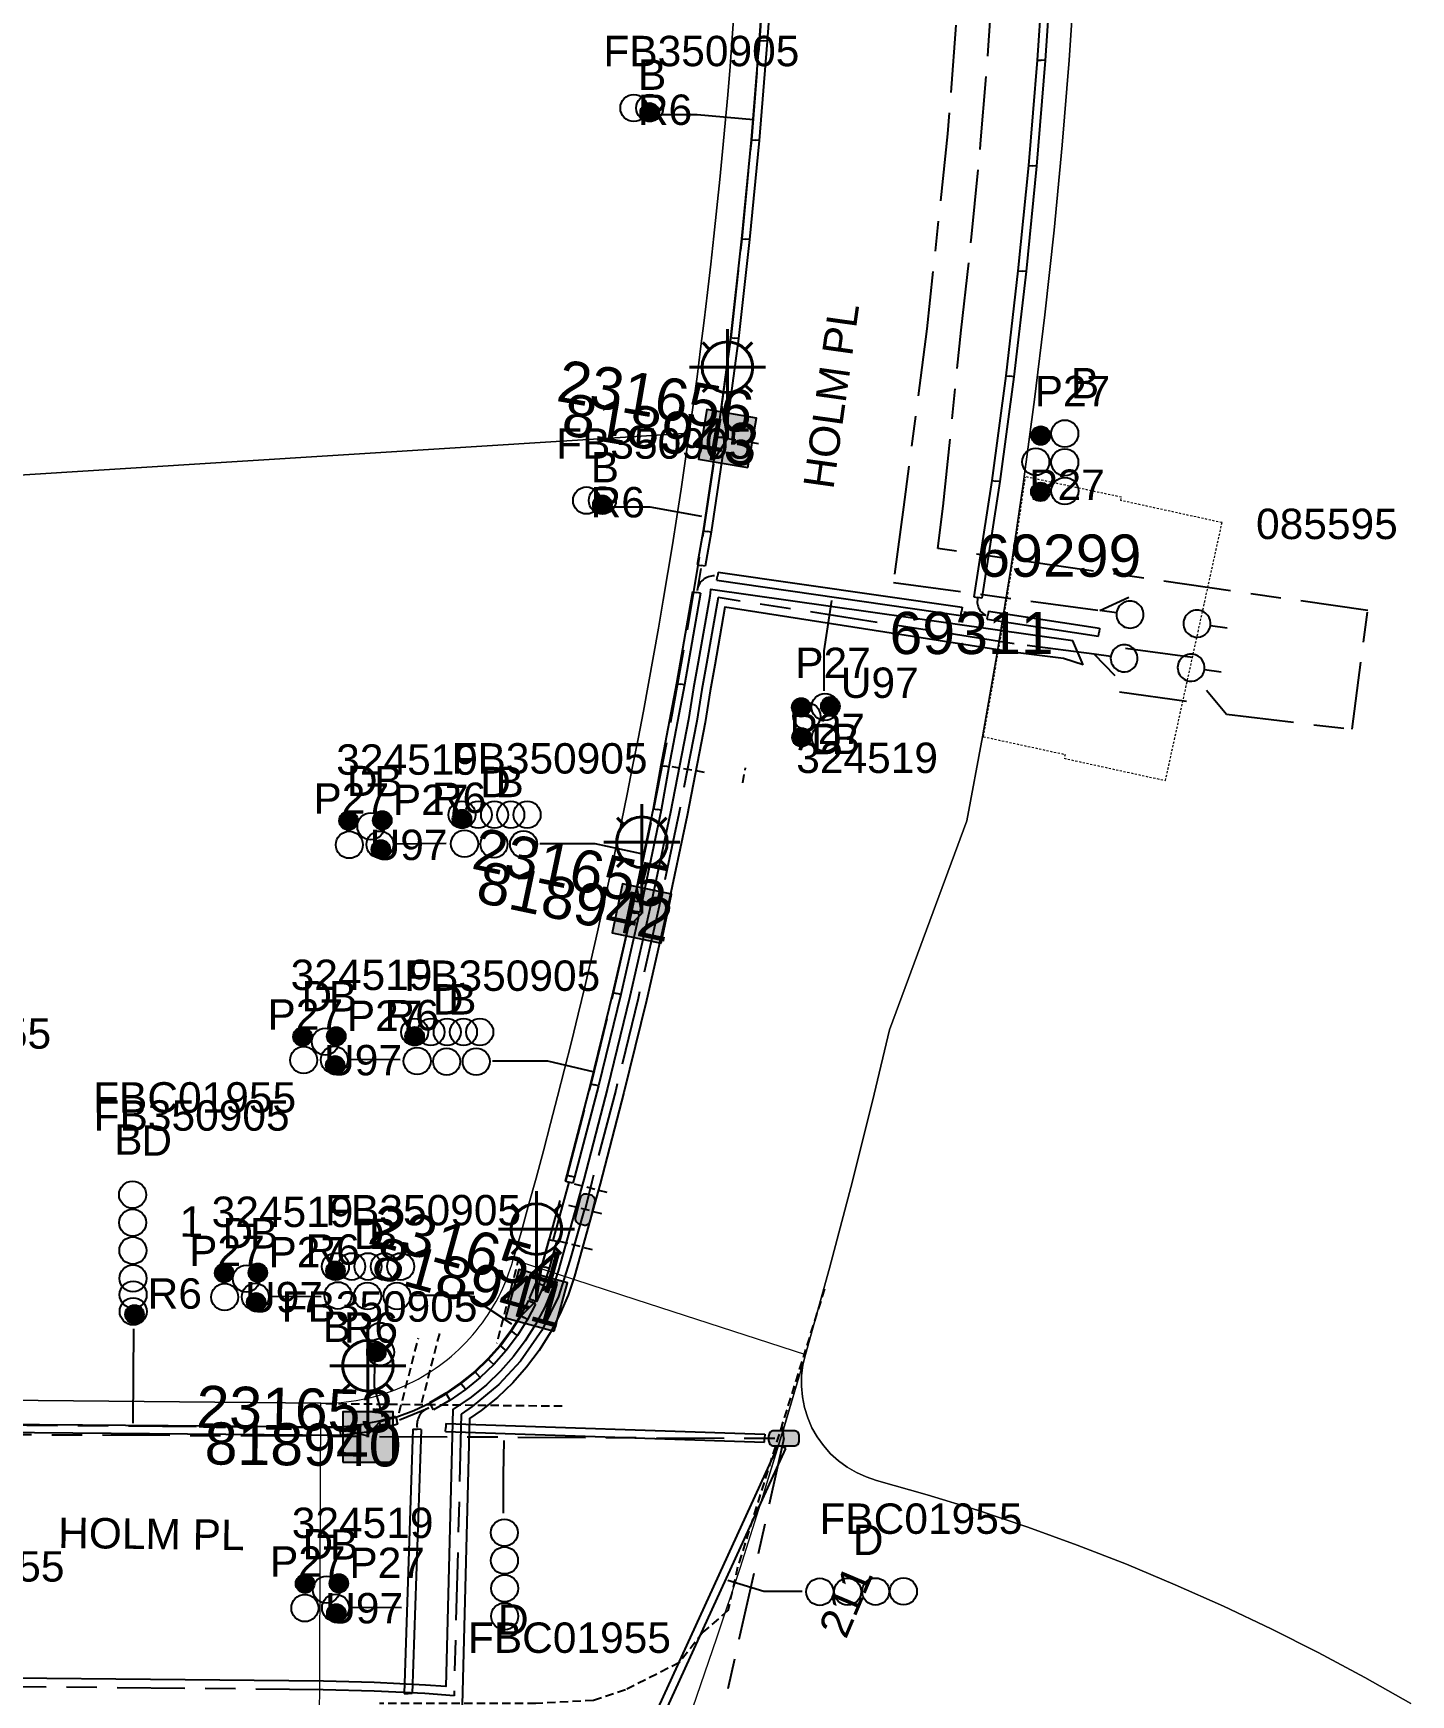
# Model space of a CAD drawing. Header units: metres. Extents: x 300268 to 302887, y 6172399 to 6173904.
# Drawn here: x 301564.5 to 301646, y 6173155.4 to 6173253.7 of the extents above; entities that cross this region are included whole.
import ezdxf
from ezdxf.enums import TextEntityAlignment as Align

# ---------------------------------------------------------------- set-up
doc = ezdxf.new("R2010")
doc.units = ezdxf.units.M
for name, pattern in [('Cable Exist UG', [8.2, 4, -1.2, 1.8, -1.2]), ('DASHED', [0.75, 0.5, -0.25]), ('HIDDEN', [0.375, 0.25, -0.125]), ('HIDDEN2', [0.1875, 0.125, -0.0625])]:
    doc.linetypes.add(name, pattern=pattern)
doc.layers.get('0').update_dxf_attribs({"color": 6})
for name, color, linetype, lineweight in [('Cadastre Land Parcels_SP_EXT', 9, 'Continuous', 5), ('Cadastre Other Property_SP_EXT', 9, 'HIDDEN', 5), ('Cadastre Roads_SP_EXT', 9, 'Continuous', 5)]:
    doc.layers.add(name, color=color, linetype=linetype, lineweight=lineweight)
for name, color, linetype in [('Duct_SP_EXT', 7, 'Continuous'), ('Equip_HV_EXT', 7, 'Continuous'), ('Equip_SL_EXT', 7, 'Continuous'), ('Equip_SP_SL_EXT', 7, 'Continuous'), ('Mains_HV_EXT', 7, 'Continuous'), ('Mains_SL_EXT', 7, 'Continuous'), ('SupportsUG_SP_LV_SL_EXT', 7, 'Continuous'), ('Trench_SP_EXT', 7, 'Continuous')]:
    doc.layers.add(name, color=color, linetype=linetype)
doc.layers.add('UNKNOWN_FEATURES', color=1, linetype='DASHED', plot=False)
doc.styles.add('COLUMN_LABEL', font='arial.ttf')
doc.styles.add('iecARIAL', font='arial.ttf', dxfattribs={"height": 2})
doc.styles.add('POLE_LABEL', font='arial.ttf')
doc.styles.get("Standard").update_dxf_attribs({"font": 'arial.ttf'})
doc.styles.add('SWITCH_LABEL', font='arial.ttf', dxfattribs={"height": 2.5})
doc.linetypes.add('Cable E UG', pattern='A,6,-0.5,["E",Standard,S=1.7,R=0,X=0.5,Y=-1],-2.9', length=9.4)

# ---------------------------------------------------------------- blocks, each defined once
blk = doc.blocks.new('COLUMN_EXT')
blk.add_hatch(color=256).paths.add_polyline_path([(-1.485, 1.485), (-1.485, -1.485), (1.485, -1.485), (1.485, 1.485)])
blk.add_lwpolyline([(-1.485, -1.485), (1.485, -1.485), (1.485, 1.485), (-1.485, 1.485)], close=True)
for tag, height, style, flags, p in [('ASSET_NUM', 2.5, 'COLUMN_LABEL', 8, (2, 2)), ('STRUCTURE_PLANT_NUMBER', 0.2, 'POLE_LABEL', 9, (1.813, 0.031)), ('STREET_CODE', 0.2, 'COLUMN_LABEL', 9, (1.813, -0.2))]:
    blk.add_attdef(tag, text='', height=height, dxfattribs=dict(style=style, flags=flags)).set_placement(p, align=Align.MIDDLE_LEFT)
at = {"flags": 9}
for tag, p in [('OWNED_BY', (1.813, -0.6)), ('STATE', (1.813, -0.8)), ('COLUMN_TYPE', (1.813, -0.4)), ('USAGE', (1.813, -1)), ('STREETNAME', (1.813, -1.6)), ('SUBURB', (1.813, -1.8)), ('LEGEND', (1.813, -1.2)), ('LOCATION', (1.813, -1.4)), ('NOTES', (1.813, -2))]:
    blk.add_attdef(tag, text='', height=0.2, dxfattribs=at).set_placement(p, align=Align.MIDDLE_LEFT)
at = {"flags": 1}
blk.add_attdef('Z', (1.813, -2.351), '', height=0.2, dxfattribs=at)
blk = doc.blocks.new('DUCT_EXT')
blk.add_circle((0, 0.8), 0.8)
at = {"flags": 1}
blk.add_attdef('Z', (0, 0), '', height=0.2, dxfattribs=at)
at = {"flags": 9}
for tag, p in [('DUCT_CODE', (0, 0)), ('XSECT_TYPE', (0, -0.2)), ('STATE', (0, -0.6)), ('FB_REFERENCE', (0, -0.4)), ('NOTES', (0, -0.8))]:
    blk.add_attdef(tag, text='', height=0.2, dxfattribs=at).set_placement(p, align=Align.MIDDLE_LEFT)
blk = doc.blocks.new('SL_LANTERN_EXT')
at = {"lineweight": 40}
for p, q in [((0, 1.968), (0, 6.468)), ((-1.459, 5.676), (-1.061, 5.278)), ((1.458, 5.676), (1.06, 5.278)), ((-2.25, 4.218), (2.25, 4.218)), ((-1.459, 2.759), (-1.061, 3.157)), ((1.458, 2.759), (1.06, 3.157)), ((0, 0), (0, 2.721))]:
    blk.add_line(p, q, dxfattribs=at)
blk.add_circle((0, 4.218), 1.5, dxfattribs=at)
at = {"style": 'iecARIAL', "flags": 8}
blk.add_attdef('ASSET_NUM', (1.5, 1.5), '', height=2.5, dxfattribs=at)
for tag, p, height, flags in [('CONSTRUCTED_VOLTAGE', (0.981, -0.653), 0.2, 9), ('CONTROL_TYPE', (0.981, -0.853), 0.2, 9), ('LANTERN_PURPOSE', (0.981, -1.053), 0.2, 9), ('LNUMBER', (2.181, -3.253), 2.5, 8), ('OPERATING_VOLTAGE', (0.981, -1.653), 0.2, 9), ('ORIENTATION', (0.981, -1.853), 0.2, 9), ('OWNED_BY', (0.981, -2.053), 0.2, 9), ('LANTERN_TYPE', (0.981, -1.253), 0.2, 9), ('NO_PHASES', (0.981, -1.453), 0.2, 9), ('STATE', (0.981, -2.253), 0.2, 9), ('CEXIST', (0.981, -2.653), 0.2, 9), ('CNEW', (0.981, -2.853), 0.2, 9), ('CNUMBER', (0.981, -3.053), 0.2, 9), ('USAGE', (0.981, -2.453), 0.2, 9), ('CREMOVE', (0.981, -3.253), 0.2, 9), ('CREPLACE', (0.981, -3.453), 0.2, 9), ('LKINGHEIGHT', (0.981, -3.653), 0.2, 9), ('LBRACKET', (0.981, -3.853), 0.2, 9), ('LBRACKETVOCAB', (0.981, -4.053), 0.2, 9), ('LCATEGORY', (0.981, -4.253), 0.2, 9), ('LCHARGE1', (0.981, -4.453), 0.2, 9), ('LCHARGE1PERCENT', (0.981, -4.653), 0.2, 9), ('LCHARGE2', (0.981, -4.853), 0.2, 9), ('LCHARGE2PERCENT', (0.981, -5.053), 0.2, 9), ('LCHARGE3', (0.981, -5.253), 0.2, 9), ('LCHARGE3PERCENT', (0.981, -5.453), 0.2, 9), ('LEXIST', (0.981, -5.653), 0.2, 9), ('LLAMP', (0.981, -5.853), 0.2, 9), ('LLAMPVOCAB', (0.981, -6.053), 0.2, 9), ('LMAST', (0.981, -6.253), 0.2, 9), ('LMASTVOCAB', (0.981, -6.453), 0.2, 9), ('LNEW', (0.981, -6.653), 0.2, 9), ('LANTNUMBER', (0.981, -6.853), 0.2, 9), ('LOUTREACH', (0.981, -7.253), 0.2, 9), ('LOUTREACHVOCAB', (0.981, -7.453), 0.2, 9), ('LRATECODE', (0.981, -7.653), 0.2, 9), ('LREMOVE', (0.981, -7.853), 0.2, 9), ('LREPLACE', (0.981, -8.053), 0.2, 9), ('LTYPE', (0.981, -8.253), 0.2, 9), ('LTYPEVOCAB', (0.981, -8.453), 0.2, 9), ('LEGEND', (0.981, -8.653), 0.2, 9), ('LOCATION', (0.981, -8.853), 0.2, 9), ('NOTES', (0.981, -9.053), 0.2, 9), ('STREETNAME', (0.981, -9.253), 0.2, 9), ('SUBURB', (0.981, -9.453), 0.2, 1)]:
    blk.add_attdef(tag, p, '', height=height, dxfattribs=dict(flags=flags))
blk = doc.blocks.new('SL_STJ_EXT')
h = blk.add_hatch(color=256)
edge = h.paths.add_edge_path()
edge.add_ellipse((-0.586, 0.131), major_axis=(0.226, 0.226), ratio=1, start_angle=44.99996, end_angle=135)
edge.add_line((-0.906, 0.131), (-0.906, -0.131))
edge.add_ellipse((-0.586, -0.131), major_axis=(0.226, 0.226), ratio=1, start_angle=134.99996, end_angle=225)
edge.add_line((-0.586, -0.451), (0.586, -0.451))
edge.add_ellipse((0.586, -0.131), major_axis=(-0.226, 0.226), ratio=1, start_angle=134.99996, end_angle=225)
edge.add_line((0.906, -0.131), (0.906, 0.131))
edge.add_ellipse((0.586, 0.131), major_axis=(-0.226, 0.226), ratio=1, start_angle=224.99996, end_angle=315)
edge.add_line((0.586, 0.451), (-0.586, 0.451))
blk.add_lwpolyline([(-0.906, 0.131), (-0.906, -0.131, 0.414214), (-0.586, -0.451), (0.586, -0.451, 0.414214), (0.906, -0.131), (0.906, 0.131, 0.414214), (0.586, 0.451), (-0.586, 0.451, 0.414214)], format="xyb", close=True)
at = {"flags": 1}
blk.add_attdef('Z', (0, 0), '', height=0.2, dxfattribs=at)
at = {"flags": 9}
for tag, p in [('ORIENTATION', (0, 0)), ('USAGE', (0, -0.2)), ('LEGEND', (0, -0.4)), ('NOTES', (0, -0.6))]:
    blk.add_attdef(tag, text='', height=0.2, dxfattribs=at).set_placement(p, align=Align.MIDDLE_LEFT)
blk = doc.blocks.new('HV_STJ_EXT')
h = blk.add_hatch(color=256)
edge = h.paths.add_edge_path()
edge.add_ellipse((-0.586, 0.131), major_axis=(0.226, 0.226), ratio=1, start_angle=44.99996, end_angle=135)
edge.add_line((-0.906, 0.131), (-0.906, -0.131))
edge.add_ellipse((-0.586, -0.131), major_axis=(0.226, 0.226), ratio=1, start_angle=134.99996, end_angle=225)
edge.add_line((-0.586, -0.451), (0.586, -0.451))
edge.add_ellipse((0.586, -0.131), major_axis=(-0.226, 0.226), ratio=1, start_angle=134.99996, end_angle=225)
edge.add_line((0.906, -0.131), (0.906, 0.131))
edge.add_ellipse((0.586, 0.131), major_axis=(-0.226, 0.226), ratio=1, start_angle=224.99996, end_angle=315)
edge.add_line((0.586, 0.451), (-0.586, 0.451))
blk.add_lwpolyline([(-0.906, 0.131), (-0.906, -0.131, 0.414214), (-0.586, -0.451), (0.586, -0.451, 0.414214), (0.906, -0.131), (0.906, 0.131, 0.414214), (0.586, 0.451), (-0.586, 0.451, 0.414214)], format="xyb", close=True)
for tag, flags, p in [('ORIENTATION', 9, (1.5, 0)), ('Z', 1, (1.5, -0.8)), ('USAGE', 9, (1.5, -0.2)), ('LEGEND', 9, (1.5, -0.4)), ('NOTES', 9, (1.5, -0.6))]:
    blk.add_attdef(tag, text='', height=0.2, dxfattribs=dict(flags=flags)).set_placement(p, align=Align.MIDDLE_LEFT)
blk = doc.blocks.new('SWG_HOLEC_SU_EXT')
blk.add_line((1.8, -2), (5.8, -2))
for points in [[(1, 0), (0, 0)], [(6.6, 0), (7.6, 0)]]:
    blk.add_lwpolyline(points)
for points in [[(1.8, -0.8, 1), (1.8, 0.8, 1)], [(5.8, -0.8, 1), (5.8, 0.8, 1)]]:
    blk.add_lwpolyline(points, format="xyb", close=True)
at = {"style": 'SWITCH_LABEL', "flags": 8}
blk.add_attdef('ASSET_NUM', text='', height=2.5, rotation=179.95437, dxfattribs=at).set_placement((-2.4, 0), align=Align.MIDDLE_LEFT)
at = {"flags": 1}
blk.add_attdef('Z', (0, 0), '', height=0.2, dxfattribs=at)
at = {"flags": 9}
for tag, p in [('ACTUAL_STATUS', (0, -0.4)), ('OPERATING_VOLTAGE', (0, -1)), ('CONSTRUCTED_VOLTAGE', (0, -0.6)), ('NO_PHASES', (0, -0.8)), ('ORIENTATION', (0, -1.2)), ('OWNED_BY', (0, -1.4)), ('STATE', (0, -1.8)), ('SWITCH_TYPE', (0, -2)), ('PARENT', (0, -1.6)), ('STREETNAME', (0, -2.6)), ('SUBURB', (0, -2.8)), ('USAGE', (0, -2.2)), ('LOCATION', (0, -2.4)), ('NOTES', (0, -3))]:
    blk.add_attdef(tag, text='', height=0.2, dxfattribs=at).set_placement(p, align=Align.MIDDLE_LEFT)
at = {"style": 'SWITCH_LABEL', "flags": 9}
blk.add_attdef('STREET_CODE', text='', height=0.2, dxfattribs=at).set_placement((0, -0.2), align=Align.MIDDLE_LEFT)
blk = doc.blocks.new('CABLE_LARGE_EXT')
h = blk.add_hatch(color=256)
edge = h.paths.add_edge_path()
edge.add_arc((0, 0.55), 0.55, 0, 360)
blk.add_circle((0, 0.55), 0.55)
at = {"flags": 1}
blk.add_attdef('Z', (0, 0), '', height=0.2, dxfattribs=at)
at = {"flags": 9}
for tag, p in [('COND_CODE', (0, 0)), ('XSECT_SIZE', (0, -0.6)), ('STATE', (0, -0.4)), ('FB_REFERENCE', (0, -0.2)), ('NOTES', (0, -0.8))]:
    blk.add_attdef(tag, text='', height=0.2, dxfattribs=at).set_placement(p, align=Align.MIDDLE_LEFT)

msp = doc.modelspace()

# ---------------------------------------------------------------- linework, layer by layer
at = {"layer": 'Cadastre Land Parcels_SP_EXT', "linetype": 'Continuous'}
for points in [[(301626.121, 6173257.202), (301625.783, 6173252.164), (301625.37, 6173247.125), (301624.891, 6173242.095), (301624.355, 6173237.076), (301623.745, 6173232.058), (301623.069, 6173227.049), (301622.335, 6173222.05), (301621.527, 6173217.061), (301620.654, 6173212.092), (301619.722, 6173207.123), (301615.145, 6173194.735), (301614.247, 6173190.926), (301612.96, 6173185.777), (301611.599, 6173180.638), (301610.173, 6173175.519), (301610.025, 6173174.899), (301609.95, 6173174.269), (301609.942, 6173173.639), (301609.999, 6173173.01), (301610.123, 6173172.38), (301610.313, 6173171.78), (301610.56, 6173171.19), (301610.874, 6173170.64), (301611.245, 6173170.13), (301611.665, 6173169.651), (301612.135, 6173169.22), (301612.647, 6173168.85), (301613.191, 6173168.53), (301613.768, 6173168.27), (301614.378, 6173168.07), (301617.379, 6173167.221), (301620.365, 6173166.301), (301623.333, 6173165.301), (301626.269, 6173164.241), (301629.18, 6173163.102), (301632.065, 6173161.892), (301634.919, 6173160.622), (301637.747, 6173159.282), (301640.534, 6173157.873), (301643.289, 6173156.393), (301646.009, 6173154.853)], [(301549.138, 6173226.683), (301603.303, 6173230.067), (301603.303, 6173230.067), (301603.535, 6173231.731), (301603.759, 6173233.397), (301603.975, 6173235.064), (301604.184, 6173236.732), (301604.385, 6173238.4), (301604.578, 6173240.07), (301604.764, 6173241.74), (301604.941, 6173243.411), (301605.111, 6173245.083), (301605.274, 6173246.756), (301605.428, 6173248.429), (301605.574, 6173250.104), (301605.713, 6173251.778), (301605.844, 6173253.454), (301605.967, 6173255.129)], [(301554.28, 6173172.897), (301581.493, 6173172.641), (301581.792, 6173172.64), (301582.092, 6173172.649), (301582.092, 6173172.649), (301582.392, 6173172.663), (301582.69, 6173172.686), (301582.988, 6173172.717), (301583.286, 6173172.755), (301583.582, 6173172.801), (301583.877, 6173172.855), (301584.17, 6173172.916), (301584.462, 6173172.984), (301584.751, 6173173.06), (301585.039, 6173173.144), (301585.325, 6173173.234), (301585.609, 6173173.332), (301585.889, 6173173.437), (301586.167, 6173173.55), (301586.442, 6173173.669), (301586.713, 6173173.796), (301586.982, 6173173.929), (301587.246, 6173174.07), (301587.508, 6173174.217), (301587.765, 6173174.371), (301588.018, 6173174.53), (301588.267, 6173174.698), (301588.512, 6173174.87), (301588.752, 6173175.049), (301588.988, 6173175.235), (301589.218, 6173175.426), (301589.444, 6173175.624), (301589.665, 6173175.827), (301589.88, 6173176.035), (301590.089, 6173176.249), (301590.294, 6173176.468), (301590.492, 6173176.693), (301590.685, 6173176.922), (301590.872, 6173177.157), (301591.052, 6173177.395), (301591.227, 6173177.64), (301591.396, 6173177.887), (301591.557, 6173178.139), (301591.712, 6173178.396), (301591.861, 6173178.656), (301592.003, 6173178.921), (301592.138, 6173179.188), (301592.266, 6173179.459), (301592.388, 6173179.733), (301592.501, 6173180.01), (301592.609, 6173180.29), (301592.708, 6173180.572), (301592.801, 6173180.858), (301592.886, 6173181.145), (301593.342, 6173182.75), (301593.79, 6173184.357), (301594.231, 6173185.966), (301594.665, 6173187.578), (301595.09, 6173189.192), (301595.509, 6173190.807), (301595.92, 6173192.424), (301596.324, 6173194.042), (301596.72, 6173195.663), (301597.109, 6173197.286), (301597.49, 6173198.911), (301597.864, 6173200.537), (301598.23, 6173202.165), (301598.589, 6173203.794), (301598.941, 6173205.426), (301599.284, 6173207.059), (301599.62, 6173208.694), (301599.949, 6173210.329), (301600.27, 6173211.966), (301600.584, 6173213.605), (301600.89, 6173215.246), (301601.188, 6173216.888), (301601.479, 6173218.53), (301601.762, 6173220.175), (301602.038, 6173221.821), (301602.306, 6173223.468), (301602.567, 6173225.116), (301602.82, 6173226.765), (301603.065, 6173228.416), (301603.303, 6173230.067), (301549.138, 6173226.683)], [(301646.009, 6173154.853), (301643.289, 6173156.393), (301640.534, 6173157.873), (301637.747, 6173159.282), (301634.919, 6173160.622), (301632.065, 6173161.892), (301629.18, 6173163.102), (301626.269, 6173164.241), (301623.333, 6173165.301), (301620.365, 6173166.301), (301617.379, 6173167.221), (301614.378, 6173168.07), (301613.768, 6173168.27), (301613.191, 6173168.53), (301612.647, 6173168.85), (301612.135, 6173169.22), (301611.665, 6173169.651), (301611.245, 6173170.13), (301610.874, 6173170.64), (301610.56, 6173171.19), (301610.313, 6173171.78), (301610.123, 6173172.38), (301609.999, 6173173.01), (301609.942, 6173173.639), (301609.95, 6173174.269), (301610.025, 6173174.899), (301610.173, 6173175.519), (301608.927, 6173171.3), (301607.642, 6173167.101), (301606.305, 6173162.912), (301604.92, 6173158.732), (301603.493, 6173154.583)]]:
    msp.add_lwpolyline(points, dxfattribs=at)
at = {"layer": 'Cadastre Other Property_SP_EXT', "linetype": 'HIDDEN2'}
msp.add_lwpolyline([(301631.49, 6173209.505), (301634.838, 6173224.772), (301628.841, 6173226.087), (301628.882, 6173226.278), (301623.198, 6173227.492), (301623.198, 6173227.492, -0.010114), (301620.711, 6173212.1), (301620.711, 6173212.1), (301625.543, 6173211.05), (301625.493, 6173210.82), (301631.49, 6173209.505)], format="xyb", close=True, dxfattribs=at)
at = {"layer": 'Cadastre Roads_SP_EXT', "linetype": 'Continuous'}
for points in [[(301605.967, 6173255.129), (301605.844, 6173253.454), (301605.713, 6173251.778), (301605.574, 6173250.104), (301605.428, 6173248.429), (301605.274, 6173246.756), (301605.111, 6173245.083), (301604.941, 6173243.411), (301604.764, 6173241.74), (301604.578, 6173240.07), (301604.385, 6173238.4), (301604.184, 6173236.732), (301603.975, 6173235.064), (301603.759, 6173233.397), (301603.535, 6173231.731), (301603.303, 6173230.067), (301603.065, 6173228.416), (301602.82, 6173226.765), (301602.567, 6173225.116), (301602.306, 6173223.468), (301602.038, 6173221.821), (301601.762, 6173220.175), (301601.479, 6173218.53), (301601.188, 6173216.888), (301600.889, 6173215.246), (301600.584, 6173213.605), (301600.27, 6173211.966), (301599.949, 6173210.329), (301599.62, 6173208.694), (301599.284, 6173207.059), (301598.941, 6173205.426), (301598.589, 6173203.794), (301598.23, 6173202.165), (301597.864, 6173200.537), (301597.49, 6173198.911), (301597.109, 6173197.286), (301596.72, 6173195.663), (301596.324, 6173194.042), (301595.92, 6173192.424), (301595.509, 6173190.807), (301595.09, 6173189.192), (301594.665, 6173187.578), (301594.231, 6173185.966), (301593.79, 6173184.357), (301593.342, 6173182.75), (301592.886, 6173181.145), (301600.13, 6173178.788), (301610.173, 6173175.519), (301611.599, 6173180.638), (301611.599, 6173180.638), (301612.96, 6173185.777), (301614.247, 6173190.926), (301615.145, 6173194.735), (301619.722, 6173207.123), (301620.654, 6173212.091), (301621.527, 6173217.061), (301622.335, 6173222.05), (301623.069, 6173227.049), (301623.745, 6173232.058), (301624.355, 6173237.076), (301624.891, 6173242.095), (301625.37, 6173247.125), (301625.783, 6173252.164), (301626.121, 6173257.202)], [(301646.009, 6173154.853), (301643.289, 6173156.393), (301640.534, 6173157.873), (301637.747, 6173159.282), (301634.919, 6173160.622), (301632.065, 6173161.892), (301629.18, 6173163.102), (301626.269, 6173164.241), (301623.333, 6173165.301), (301620.365, 6173166.301), (301617.379, 6173167.221), (301614.378, 6173168.07), (301613.768, 6173168.27), (301613.191, 6173168.53), (301612.647, 6173168.85), (301612.135, 6173169.22), (301611.665, 6173169.651), (301611.245, 6173170.13), (301610.874, 6173170.64), (301610.56, 6173171.19), (301610.313, 6173171.78), (301610.123, 6173172.38), (301609.999, 6173173.01), (301609.942, 6173173.639), (301609.95, 6173174.269), (301610.025, 6173174.899), (301610.173, 6173175.519), (301608.928, 6173171.3), (301607.642, 6173167.1), (301606.305, 6173162.912), (301604.92, 6173158.732), (301603.493, 6173154.583)]]:
    msp.add_lwpolyline(points, dxfattribs=at)
msp.add_lwpolyline([(301581.447, 6173162.619), (301581.493, 6173172.641), (301554.28, 6173172.897), (301550.279, 6173176.935), (301552.224, 6173164.928), (301554.188, 6173152.815), (301581.404, 6173152.589), (301581.447, 6173162.619)], close=True, dxfattribs=at)
at = {"layer": 'Duct_SP_EXT'}
for p, q in [((301624.315, 6173258.426), (301623.899, 6173252.164)), ((301624.795, 6173258.41), (301624.377, 6173252.129)), ((301607.729, 6173257.423), (301607.438, 6173253.318)), ((301608.208, 6173257.389), (301607.917, 6173253.282)), ((301607.438, 6173253.318), (301606.957, 6173247.447)), ((301607.917, 6173253.282), (301607.435, 6173247.404)), ((301607.438, 6173253.318), (301607.677, 6173253.3)), ((301607.917, 6173253.282), (301607.677, 6173253.3)), ((301623.899, 6173252.164), (301623.38, 6173245.921)), ((301624.377, 6173252.129), (301623.858, 6173245.878)), ((301623.899, 6173252.164), (301624.138, 6173252.147)), ((301624.377, 6173252.129), (301624.138, 6173252.147)), ((301606.957, 6173247.447), (301606.39, 6173241.585)), ((301607.435, 6173247.404), (301606.867, 6173241.535)), ((301606.957, 6173247.447), (301607.196, 6173247.426)), ((301607.435, 6173247.404), (301607.196, 6173247.426)), ((301623.38, 6173245.921), (301622.759, 6173239.69)), ((301623.858, 6173245.878), (301623.237, 6173239.638)), ((301623.38, 6173245.921), (301623.619, 6173245.899)), ((301623.858, 6173245.878), (301623.619, 6173245.899)), ((301606.39, 6173241.585), (301605.733, 6173235.728)), ((301606.867, 6173241.535), (301606.209, 6173235.669)), ((301606.39, 6173241.585), (301606.629, 6173241.56)), ((301606.867, 6173241.535), (301606.629, 6173241.56)), ((301622.759, 6173239.69), (301622.036, 6173233.472)), ((301623.237, 6173239.638), (301622.513, 6173233.413)), ((301622.759, 6173239.69), (301622.998, 6173239.664)), ((301623.237, 6173239.638), (301622.998, 6173239.664)), ((301605.733, 6173235.728), (301604.946, 6173229.863)), ((301605.733, 6173235.728), (301605.971, 6173235.698)), ((301606.209, 6173235.669), (301605.971, 6173235.698)), ((301606.209, 6173235.669), (301605.422, 6173229.799)), ((301622.036, 6173233.472), (301621.211, 6173227.272)), ((301622.513, 6173233.413), (301621.686, 6173227.204)), ((301622.036, 6173233.472), (301622.274, 6173233.443)), ((301622.513, 6173233.413), (301622.274, 6173233.443)), ((301604.943, 6173229.843), (301604.122, 6173224.291)), ((301604.943, 6173229.843), (301605.181, 6173229.808)), ((301604.946, 6173229.863), (301605.184, 6173229.831)), ((301605.418, 6173229.773), (301605.181, 6173229.808)), ((301605.422, 6173229.799), (301605.184, 6173229.831)), ((301605.418, 6173229.773), (301604.596, 6173224.214)), ((301621.211, 6173227.272), (301620.151, 6173220.376)), ((301621.686, 6173227.204), (301620.625, 6173220.303)), ((301621.211, 6173227.272), (301621.449, 6173227.238)), ((301621.686, 6173227.204), (301621.449, 6173227.238)), ((301604.122, 6173224.291), (301603.771, 6173222.276)), ((301604.122, 6173224.291), (301604.359, 6173224.252)), ((301604.596, 6173224.214), (301604.244, 6173222.194)), ((301604.596, 6173224.214), (301604.359, 6173224.252)), ((301603.771, 6173222.276), (301604.008, 6173222.235)), ((301604.244, 6173222.194), (301604.008, 6173222.235)), ((301604.936, 6173221.366), (301604.971, 6173221.603)), ((301604.936, 6173221.366), (301619.382, 6173219.285)), ((301605.005, 6173221.841), (301604.971, 6173221.603)), ((301605.005, 6173221.841), (301619.451, 6173219.76)), ((301603.492, 6173220.673), (301602.548, 6173215.249)), ((301603.965, 6173220.591), (301603.02, 6173215.163)), ((301603.492, 6173220.673), (301603.729, 6173220.632)), ((301603.965, 6173220.591), (301603.729, 6173220.632)), ((301620.151, 6173220.376), (301620.388, 6173220.339)), ((301620.625, 6173220.303), (301620.388, 6173220.339)), ((301619.382, 6173219.285), (301619.417, 6173219.522)), ((301619.451, 6173219.76), (301619.417, 6173219.522)), ((301620.941, 6173219.062), (301620.977, 6173219.299)), ((301620.941, 6173219.062), (301627.519, 6173218.059)), ((301621.014, 6173219.537), (301620.977, 6173219.299)), ((301621.014, 6173219.537), (301627.591, 6173218.533)), ((301627.519, 6173218.059), (301627.555, 6173218.296)), ((301627.591, 6173218.533), (301627.555, 6173218.296)), ((301602.548, 6173215.249), (301601.624, 6173210.401)), ((301603.02, 6173215.163), (301602.096, 6173210.311)), ((301602.548, 6173215.249), (301602.784, 6173215.206)), ((301603.02, 6173215.163), (301602.784, 6173215.206)), ((301601.624, 6173210.398), (301601.169, 6173207.837)), ((301601.624, 6173210.401), (301601.86, 6173210.356)), ((301601.624, 6173210.398), (301601.86, 6173210.356)), ((301602.097, 6173210.314), (301601.641, 6173207.745)), ((301602.097, 6173210.314), (301601.86, 6173210.356)), ((301602.096, 6173210.311), (301601.86, 6173210.356)), ((301601.169, 6173207.837), (301600.016, 6173202.384)), ((301601.641, 6173207.745), (301600.487, 6173202.288)), ((301601.169, 6173207.837), (301601.405, 6173207.791)), ((301601.641, 6173207.745), (301601.405, 6173207.791)), ((301600.016, 6173202.384), (301599.902, 6173201.806)), ((301600.016, 6173202.384), (301600.251, 6173202.336)), ((301600.487, 6173202.288), (301600.251, 6173202.336)), ((301600.487, 6173202.288), (301600.373, 6173201.712)), ((301599.873, 6173201.714), (301598.777, 6173196.954)), ((301600.341, 6173201.606), (301599.244, 6173196.843)), ((301599.873, 6173201.714), (301600.107, 6173201.66)), ((301599.902, 6173201.806), (301600.137, 6173201.759)), ((301600.341, 6173201.606), (301600.107, 6173201.66)), ((301600.373, 6173201.712), (301600.137, 6173201.759)), ((301598.777, 6173196.954), (301597.454, 6173191.542)), ((301599.244, 6173196.843), (301597.919, 6173191.425)), ((301598.777, 6173196.954), (301599.01, 6173196.899)), ((301599.244, 6173196.843), (301599.01, 6173196.899)), ((301597.454, 6173191.542), (301596.047, 6173186.15)), ((301597.919, 6173191.425), (301596.51, 6173186.026)), ((301597.454, 6173191.542), (301597.686, 6173191.484)), ((301597.919, 6173191.425), (301597.686, 6173191.484)), ((301596.047, 6173186.15), (301595.948, 6173185.796)), ((301595.948, 6173185.796), (301596.18, 6173185.732)), ((301596.047, 6173186.15), (301596.279, 6173186.088)), ((301596.411, 6173185.667), (301596.18, 6173185.732)), ((301596.51, 6173186.026), (301596.279, 6173186.088)), ((301596.51, 6173186.026), (301596.411, 6173185.667)), ((301594.987, 6173182.334), (301594.55, 6173180.759)), ((301594.987, 6173182.334), (301595.219, 6173182.27)), ((301595.45, 6173182.205), (301595.01, 6173180.619)), ((301595.45, 6173182.205), (301595.219, 6173182.27)), ((301594.55, 6173180.759), (301594.22, 6173179.763)), ((301594.55, 6173180.759), (301594.78, 6173180.689)), ((301595.01, 6173180.619), (301594.67, 6173179.593)), ((301595.01, 6173180.619), (301594.78, 6173180.689)), ((301594.22, 6173179.763), (301593.825, 6173178.83)), ((301594.22, 6173179.763), (301594.445, 6173179.678)), ((301594.67, 6173179.593), (301594.445, 6173179.678)), ((301593.775, 6173178.723), (301593.305, 6173177.826)), ((301593.775, 6173178.723), (301593.987, 6173178.612)), ((301593.825, 6173178.83), (301594.046, 6173178.737)), ((301594.267, 6173178.643), (301594.046, 6173178.737)), ((301594.67, 6173179.593), (301594.267, 6173178.643)), ((301593.305, 6173177.826), (301592.733, 6173176.918)), ((301593.305, 6173177.826), (301593.513, 6173177.706)), ((301593.722, 6173177.586), (301593.513, 6173177.706)), ((301594.2, 6173178.501), (301593.722, 6173177.586)), ((301594.2, 6173178.501), (301593.987, 6173178.612)), ((301592.733, 6173176.918), (301592.087, 6173176.061)), ((301592.733, 6173176.918), (301592.93, 6173176.781)), ((301593.128, 6173176.645), (301592.93, 6173176.781)), ((301593.722, 6173177.586), (301593.128, 6173176.645)), ((301592.087, 6173176.061), (301591.376, 6173175.259)), ((301592.459, 6173175.757), (301591.722, 6173174.926)), ((301592.087, 6173176.061), (301592.273, 6173175.909)), ((301592.459, 6173175.757), (301592.273, 6173175.909)), ((301593.128, 6173176.645), (301592.459, 6173175.757)), ((301591.376, 6173175.259), (301590.6, 6173174.516)), ((301591.722, 6173174.926), (301590.918, 6173174.156)), ((301591.376, 6173175.259), (301591.549, 6173175.092)), ((301591.722, 6173174.926), (301591.549, 6173175.092)), ((301589.767, 6173173.84), (301588.882, 6173173.233)), ((301590.6, 6173174.516), (301589.767, 6173173.84)), ((301589.767, 6173173.84), (301589.911, 6173173.648)), ((301590.918, 6173174.156), (301590.055, 6173173.455)), ((301590.6, 6173174.516), (301590.759, 6173174.336)), ((301590.918, 6173174.156), (301590.759, 6173174.336)), ((301588.882, 6173173.233), (301587.916, 6173172.662)), ((301589.14, 6173172.828), (301588.161, 6173172.249)), ((301588.882, 6173173.233), (301589.011, 6173173.031)), ((301589.14, 6173172.828), (301589.011, 6173173.031)), ((301590.055, 6173173.455), (301589.14, 6173172.828)), ((301590.055, 6173173.455), (301589.911, 6173173.648)), ((301585.917, 6173171.855), (301584.943, 6173171.58)), ((301585.917, 6173171.855), (301585.983, 6173171.624)), ((301587.916, 6173172.662), (301588.039, 6173172.455)), ((301588.161, 6173172.249), (301588.039, 6173172.455)), ((301582.667, 6173170.731), (301560.473, 6173170.914)), ((301582.645, 6173171.212), (301560.477, 6173171.394)), ((301583.296, 6173171.278), (301582.645, 6173171.212)), ((301582.645, 6173171.212), (301582.656, 6173170.971)), ((301582.667, 6173170.731), (301582.656, 6173170.971)), ((301583.357, 6173170.802), (301582.667, 6173170.731)), ((301584.256, 6173171.425), (301583.296, 6173171.278)), ((301583.296, 6173171.278), (301583.327, 6173171.04)), ((301583.357, 6173170.802), (301583.327, 6173171.04)), ((301584.328, 6173170.95), (301583.357, 6173170.802)), ((301584.256, 6173171.425), (301584.292, 6173171.188)), ((301584.328, 6173170.95), (301584.292, 6173171.188)), ((301584.943, 6173171.58), (301584.337, 6173171.461)), ((301584.337, 6173171.461), (301584.383, 6173171.225)), ((301584.429, 6173170.99), (301584.383, 6173171.225)), ((301585.054, 6173171.113), (301584.429, 6173170.99)), ((301584.943, 6173171.58), (301584.998, 6173171.346)), ((301585.054, 6173171.113), (301584.998, 6173171.346)), ((301586.048, 6173171.393), (301585.054, 6173171.113)), ((301586.048, 6173171.393), (301585.983, 6173171.624)), ((301586.945, 6173171.1), (301586.426, 6173155.459)), ((301587.425, 6173171.084), (301586.906, 6173155.443)), ((301586.945, 6173171.1), (301587.185, 6173171.092)), ((301587.425, 6173171.084), (301587.185, 6173171.092)), ((301588.88, 6173170.958), (301588.888, 6173171.198)), ((301588.88, 6173170.958), (301607.751, 6173170.325)), ((301588.896, 6173171.438), (301588.888, 6173171.198)), ((301588.896, 6173171.438), (301607.767, 6173170.805)), ((301607.767, 6173170.805), (301607.759, 6173170.565)), ((301601.242, 6173154.111), (301608.575, 6173170.157)), ((301601.679, 6173153.911), (301609.011, 6173169.958)), ((301607.751, 6173170.325), (301607.759, 6173170.565)), ((301608.575, 6173170.157), (301608.793, 6173170.057)), ((301609.011, 6173169.958), (301608.793, 6173170.057)), ((301586.426, 6173155.459), (301586.666, 6173155.451)), ((301586.906, 6173155.443), (301586.666, 6173155.451))]:
    msp.add_line(p, q, dxfattribs=at)
for points in [[(301601.473, 6173248.942), (301603.773, 6173248.942), (301607.095, 6173248.641)], [(301598.674, 6173225.705), (301600.975, 6173225.705), (301604.033, 6173225.162)], [(301611.289, 6173214.825), (301611.289, 6173217.18), (301611.748, 6173220.16)], [(301585.961, 6173205.76), (301588.918, 6173205.789)], [(301594.455, 6173205.775), (301597.71, 6173205.775), (301600.64, 6173205.139)], [(301583.264, 6173193.015), (301586.194, 6173192.983)], [(301591.653, 6173192.909), (301594.907, 6173192.909), (301597.671, 6173192.264)], [(301578.587, 6173178.984), (301581.517, 6173178.952)], [(301586.967, 6173179.027), (301590.222, 6173179.027), (301592.774, 6173177.345)], [(301586.967, 6173179.027), (301590.222, 6173179.027), (301592.774, 6173177.345)], [(301570.407, 6173177.035), (301570.355, 6173171.459)], [(301584.66, 6173175.141), (301584.656, 6173173.609), (301585.147, 6173171.837)], [(301592.308, 6173166.121), (301592.308, 6173168.403), (301592.337, 6173170.423)], [(301609.988, 6173161.483), (301607.724, 6173161.483), (301605.578, 6173162.151)], [(301583.332, 6173160.568), (301586.262, 6173160.535)]]:
    msp.add_lwpolyline(points, dxfattribs=at)
at = {"layer": 'Mains_HV_EXT', "linetype": 'Cable Exist UG'}
for points in [[(301620.375, 6173356.918), (301622.249, 6173346.976), (301623.556, 6173339.339), (301624.623, 6173331.963), (301625.366, 6173326.122), (301625.934, 6173321.063), (301626.506, 6173315.163), (301627.168, 6173306.587), (301627.461, 6173301.643), (301627.776, 6173294.436), (301627.957, 6173288.065), (301619.973, 6173287.952), (301620.009, 6173281.868), (301619.876, 6173270.015), (301619.538, 6173261.676), (301619.089, 6173254.229), (301618.586, 6173247.798), (301617.36, 6173236.24), (301615.987, 6173225.697), (301615.392, 6173221.234), (301627.606, 6173219.57), (301629.315, 6173220.368)], [(301633.92, 6173214.853), (301635.099, 6173213.428), (301642.544, 6173212.538), (301643.463, 6173219.568), (301618.019, 6173223.236), (301618.332, 6173225.739), (301618.332, 6173225.739), (301619.402, 6173236.177), (301620.014, 6173241.685), (301620.544, 6173247.203), (301620.993, 6173252.728), (301621.362, 6173258.259)], [(301628.515, 6173215.713), (301627.262, 6173216.991), (301622.524, 6173217.606), (301605.004, 6173220.337), (301605.004, 6173220.337), (301604.33, 6173216.42), (301604.053, 6173214.902), (301603.753, 6173213.023), (301602.679, 6173207.532), (301601.521, 6173202.057), (301600.276, 6173196.6), (301598.947, 6173191.165), (301597.534, 6173185.75), (301597.132, 6173184.125)], [(301597.108, 6173184.147), (301596.24, 6173181.09), (301595.552, 6173178.957), (301594.569, 6173176.942), (301593.304, 6173175.118), (301592.02, 6173173.743), (301590.449, 6173172.441), (301589.804, 6173171.998), (301589.375, 6173155.319), (301589.375, 6173155.319), (301587.654, 6173155.449), (301584.639, 6173155.597), (301581.638, 6173155.675), (301553.17, 6173155.947), (301547.333, 6173150.238), (301546.95, 6173135.017)]]:
    msp.add_lwpolyline(points, dxfattribs=at)
at = {"layer": 'Mains_HV_EXT', "linetype": 'Cable E UG'}
for points in [[(301626.622, 6173216.349), (301626.013, 6173217.778), (301604.566, 6173220.819), (301604.511, 6173220.421), (301604.511, 6173220.421), (301603.837, 6173216.507), (301603.56, 6173214.987), (301603.26, 6173213.111), (301602.189, 6173207.631), (301601.033, 6173202.164), (301599.789, 6173196.715), (301598.462, 6173191.287), (301597.051, 6173185.88), (301595.545, 6173180.456), (301595.194, 6173179.396), (301594.743, 6173178.331), (301594.207, 6173177.307), (301593.589, 6173176.327), (301592.893, 6173175.402), (301592.126, 6173174.537), (301591.289, 6173173.735), (301590.39, 6173173.006), (301589.31, 6173172.266), (301588.889, 6173155.857), (301587.685, 6173155.949), (301584.658, 6173156.097), (301581.647, 6173156.175), (301552.968, 6173156.449)], [(301626.622, 6173216.349), (301625.46, 6173216.72), (301625.46, 6173216.72), (301622.453, 6173217.111), (301605.413, 6173219.767), (301604.822, 6173216.333), (301604.546, 6173214.818), (301604.245, 6173212.936), (301603.169, 6173207.432), (301602.009, 6173201.95), (301600.762, 6173196.485), (301599.431, 6173191.042), (301598.017, 6173185.62), (301596.503, 6173180.165), (301596.131, 6173179.043), (301595.648, 6173177.904), (301595.075, 6173176.807), (301594.413, 6173175.758), (301593.668, 6173174.769), (301592.847, 6173173.843), (301591.951, 6173172.985), (301590.988, 6173172.204), (301590.297, 6173171.73), (301589.861, 6173154.78)]]:
    msp.add_lwpolyline(points, dxfattribs=at)
at = {"layer": 'Mains_SL_EXT', "linetype": 'Cable Exist UG'}
for points in [[(301605.558, 6173229.754), (301605.23, 6173231.681), (301605.23, 6173231.681), (301605.773, 6173235.723), (301606.43, 6173241.581), (301606.997, 6173247.444), (301607.478, 6173253.315), (301607.869, 6173259.192), (301607.948, 6173260.705), (301608.537, 6173262.007)], [(301600.498, 6173201.631), (301600.212, 6173203.116), (301600.212, 6173203.116), (301601.209, 6173207.831), (301602.278, 6173213.3), (301603.262, 6173218.785), (301604.161, 6173224.283), (301604.793, 6173228.558), (301605.558, 6173229.754)], [(301594.257, 6173178.728), (301594.598, 6173180.783), (301594.598, 6173180.783), (301596.085, 6173186.14), (301597.492, 6173191.533), (301598.816, 6173196.945), (301599.705, 6173200.839), (301600.498, 6173201.631)], [(301584.219, 6173170.71), (301585.01, 6173171.557), (301585.01, 6173171.557), (301585.988, 6173171.833), (301586.996, 6173172.21), (301587.969, 6173172.666), (301588.905, 6173173.2), (301589.791, 6173173.808), (301590.627, 6173174.486), (301591.405, 6173175.231), (301592.118, 6173176.036), (301592.765, 6173176.895), (301593.34, 6173177.806), (301594.257, 6173178.728)], [(301584.219, 6173170.71), (301582.305, 6173171.177), (301557.702, 6173171.372), (301556.311, 6173170.827)], [(301560.36, 6173170.798), (301608.905, 6173170.558)], [(301608.905, 6173170.558), (301605.341, 6173154.639), (301601.043, 6173152.777)]]:
    msp.add_lwpolyline(points, dxfattribs=at)
at = {"layer": 'Trench_SP_EXT', "linetype": 'Cable Exist UG'}
for points in [[(301603.984, 6173222.055), (301603.771, 6173220.763)], [(301619.552, 6173219.488), (301620.853, 6173219.299)], [(301596.18, 6173185.732), (301595.219, 6173182.27)], [(301586.138, 6173171.664), (301587.885, 6173172.367)], [(301608.905, 6173170.558), (301608.83, 6173171.246)]]:
    msp.add_lwpolyline(points, dxfattribs=at)
for points in [[(301604.798, 6173221.619, 0.390396), (301603.771, 6173220.763)], [(301620.853, 6173219.299, -0.374278), (301620.388, 6173220.339)], [(301587.885, 6173172.367, 0.353054), (301587.191, 6173171.196)]]:
    msp.add_lwpolyline(points, format="xyb", dxfattribs=at)
at = {"layer": 'UNKNOWN_FEATURES'}
for points in [[(301605.558, 6173229.754), (301607.405, 6173229.453)], [(301604.196, 6173209.985), (301602.29, 6173210.31)], [(301606.466, 6173209.377), (301606.633, 6173210.263)], [(301598.438, 6173185.112), (301596.264, 6173185.67)], [(301598.115, 6173183.853), (301595.941, 6173184.411)], [(301597.568, 6173181.722), (301595.394, 6173182.28)], [(301593.221, 6173181.274), (301591.896, 6173176.164)], [(301611.304, 6173179.402), (301606.165, 6173162.94), (301605.588, 6173160.36), (301604.11, 6173159.08), (301602.717, 6173157.282), (301599.524, 6173155.663), (301597.636, 6173155.034), (301594.219, 6173154.854), (301584.957, 6173154.854)], [(301588.508, 6173176.769), (301587.377, 6173172.359)], [(301586.132, 6173172.073), (301587.263, 6173176.484)], [(301581.784, 6173172.622), (301595.917, 6173172.474)]]:
    msp.add_lwpolyline(points, dxfattribs=at)

# ---------------------------------------------------------------- block references
at = {"layer": 'Duct_SP_EXT'}
for name, p in [('DUCT_EXT', (301600.02, 6173248.522)), ('DUCT_EXT', (301600.959, 6173248.52)), ('CABLE_LARGE_EXT', (301600.959, 6173248.52)), ('DUCT_EXT', (301597.221, 6173225.285)), ('DUCT_EXT', (301598.16, 6173225.283)), ('CABLE_LARGE_EXT', (301598.16, 6173225.283)), ('DUCT_EXT', (301610.259, 6173212.516)), ('DUCT_EXT', (301611.334, 6173213.055)), ('CABLE_LARGE_EXT', (301611.656, 6173213.354)), ('DUCT_EXT', (301611.35, 6173211.238)), ('DUCT_EXT', (301589.845, 6173206.679)), ('DUCT_EXT', (301590.809, 6173206.679)), ('DUCT_EXT', (301591.773, 6173206.679)), ('DUCT_EXT', (301592.737, 6173206.679)), ('DUCT_EXT', (301593.702, 6173206.679)), ('CABLE_LARGE_EXT', (301583.13, 6173206.575)), ('CABLE_LARGE_EXT', (301585.126, 6173206.595)), ('CABLE_LARGE_EXT', (301589.845, 6173206.679)), ('DUCT_EXT', (301589.995, 6173204.962)), ('DUCT_EXT', (301591.743, 6173204.931)), ('DUCT_EXT', (301593.491, 6173204.931)), ('CABLE_LARGE_EXT', (301585.046, 6173204.881)), ('DUCT_EXT', (301587.043, 6173193.813)), ('DUCT_EXT', (301588.007, 6173193.813)), ('DUCT_EXT', (301588.971, 6173193.813)), ('DUCT_EXT', (301589.935, 6173193.813)), ('DUCT_EXT', (301590.899, 6173193.813)), ('CABLE_LARGE_EXT', (301580.407, 6173193.789)), ('CABLE_LARGE_EXT', (301582.404, 6173193.809)), ('CABLE_LARGE_EXT', (301587.043, 6173193.813)), ('DUCT_EXT', (301587.193, 6173192.095)), ('DUCT_EXT', (301588.941, 6173192.065)), ('DUCT_EXT', (301590.688, 6173192.065)), ('CABLE_LARGE_EXT', (301575.768, 6173179.792)), ('CABLE_LARGE_EXT', (301577.765, 6173179.812)), ('DUCT_EXT', (301582.357, 6173179.931)), ('CABLE_LARGE_EXT', (301582.357, 6173179.931)), ('DUCT_EXT', (301583.321, 6173179.931)), ('DUCT_EXT', (301584.285, 6173179.931)), ('DUCT_EXT', (301585.249, 6173179.931)), ('DUCT_EXT', (301586.214, 6173179.931)), ('DUCT_EXT', (301570.38, 6173178.262)), ('DUCT_EXT', (301582.507, 6173178.214)), ('DUCT_EXT', (301584.255, 6173178.184)), ('DUCT_EXT', (301586.003, 6173178.184)), ('DUCT_EXT', (301570.385, 6173177.272)), ('CABLE_LARGE_EXT', (301570.463, 6173177.346)), ('CABLE_LARGE_EXT', (301580.558, 6173161.4)), ('CABLE_LARGE_EXT', (301582.555, 6173161.42)), ('DUCT_EXT', (301611.029, 6173160.671)), ('DUCT_EXT', (301612.679, 6173160.682)), ('DUCT_EXT', (301614.329, 6173160.689)), ('DUCT_EXT', (301615.979, 6173160.696))]:
    msp.add_blockref(name, p, dxfattribs=at)
for name, p, rotation in [('DUCT_EXT', (301626.33, 6173230.048), 90.03204462778703), ('CABLE_LARGE_EXT', (301624.656, 6173229.93), 90.13641828329061), ('DUCT_EXT', (301624.613, 6173228.377), 90.03204462778703), ('DUCT_EXT', (301626.331, 6173228.348), 90.03204462778703), ('CABLE_LARGE_EXT', (301624.636, 6173226.602), 90.13641828329061), ('DUCT_EXT', (301626.332, 6173226.648), 90.03204462778703), ('CABLE_LARGE_EXT', (301610.478, 6173213.836), 90.13641828329061), ('CABLE_LARGE_EXT', (301610.498, 6173212.061), 90.13641828329061), ('DUCT_EXT', (301583.652, 6173206.79), 269.9999999999998), ('DUCT_EXT', (301582.374, 6173205.699), 269.9999999999998), ('DUCT_EXT', (301584.191, 6173205.715), 269.9999999999998), ('DUCT_EXT', (301580.955, 6173194.045), 269.9999999999998), ('DUCT_EXT', (301579.677, 6173192.954), 269.9999999999998), ('DUCT_EXT', (301581.494, 6173192.97), 269.9999999999998), ('CABLE_LARGE_EXT', (301581.793, 6173192.647), 269.9999999999998), ('DUCT_EXT', (301569.547, 6173184.979), 269.9999999999998), ('DUCT_EXT', (301569.557, 6173183.329), 269.9999999999998), ('DUCT_EXT', (301569.565, 6173181.679), 269.9999999999998), ('DUCT_EXT', (301569.571, 6173180.029), 269.9999999999998), ('DUCT_EXT', (301576.278, 6173180.014), 269.9999999999998), ('DUCT_EXT', (301575, 6173178.923), 269.9999999999998), ('DUCT_EXT', (301576.817, 6173178.939), 269.9999999999998), ('CABLE_LARGE_EXT', (301577.116, 6173178.616), 269.9999999999998), ('DUCT_EXT', (301584.202, 6173176.583), 271.4885700218443), ('DUCT_EXT', (301584.225, 6173175.645), 271.4885700218443), ('CABLE_LARGE_EXT', (301584.225, 6173175.645), 271.4885700218443), ('DUCT_EXT', (301591.551, 6173164.977), 269.9999999999998), ('DUCT_EXT', (301591.562, 6173163.327), 269.9999999999998), ('DUCT_EXT', (301581.023, 6173161.598), 269.9999999999998), ('DUCT_EXT', (301591.569, 6173161.677), 269.9999999999998), ('DUCT_EXT', (301579.745, 6173160.507), 269.9999999999998), ('DUCT_EXT', (301581.562, 6173160.523), 269.9999999999998), ('CABLE_LARGE_EXT', (301581.86, 6173160.2), 269.9999999999998), ('DUCT_EXT', (301591.576, 6173160.027), 269.9999999999998)]:
    msp.add_blockref(name, p, dxfattribs=dict(at, rotation=rotation))
at = {"layer": 'Equip_HV_EXT'}
ref = msp.add_blockref('SWG_HOLEC_SU_EXT', (301627.606, 6173219.57), dxfattribs=dict(at, rotation=352.3149421665837))
ref.add_attrib('ASSET_NUM', '69299', dxfattribs={"layer": '0', "height": 2.5, "style": 'SWITCH_LABEL'}).set_placement((301625.207, 6173220.82), align=Align.BOTTOM_CENTER)
ref = msp.add_blockref('SWG_HOLEC_SU_EXT', (301627.262, 6173216.991), dxfattribs=dict(at, rotation=352.0279304280422))
ref.add_attrib('ASSET_NUM', '69311', dxfattribs={"layer": '0', "height": 2.5, "style": 'SWITCH_LABEL'}).set_placement((301624.863, 6173218.241), align=Align.MIDDLE_RIGHT)
at = {"layer": 'Equip_HV_EXT', "rotation": 75.94635180119107}
msp.add_blockref('HV_STJ_EXT', (301597.137, 6173184.104), dxfattribs=at)
at = {"layer": 'Equip_SL_EXT'}
msp.add_blockref('SL_STJ_EXT', (301608.905, 6173170.558), dxfattribs=at)
at = {"layer": 'Equip_SP_SL_EXT'}
ref = msp.add_blockref('SL_LANTERN_EXT', (301605.558, 6173229.754), dxfattribs=at)
ref.add_attrib('ASSET_NUM', '231656', dxfattribs={"layer": '0', "height": 2.5, "rotation": 350.28597, "style": 'iecARIAL'}).set_placement((301607.058, 6173231.254), align=Align.MIDDLE_RIGHT)
ref = msp.add_blockref('SL_LANTERN_EXT', (301600.498, 6173201.63), dxfattribs=at)
ref.add_attrib('ASSET_NUM', '231655', dxfattribs={"layer": '0', "height": 2.5, "rotation": 348.10824, "style": 'iecARIAL'}).set_placement((301601.998, 6173203.13), align=Align.MIDDLE_RIGHT)
ref = msp.add_blockref('SL_LANTERN_EXT', (301594.257, 6173178.728), dxfattribs=at)
ref.add_attrib('ASSET_NUM', '231654', dxfattribs={"layer": '0', "height": 2.5, "rotation": 344.59619, "style": 'iecARIAL'}).set_placement((301595.757, 6173180.228), align=Align.MIDDLE_RIGHT)
ref = msp.add_blockref('SL_LANTERN_EXT', (301584.282, 6173170.636), dxfattribs=at)
ref.add_attrib('ASSET_NUM', '231653', dxfattribs={"layer": '0', "height": 2.5, "rotation": 358.49874, "style": 'iecARIAL'}).set_placement((301585.782, 6173172.136), align=Align.MIDDLE_RIGHT)
at = {"layer": 'SupportsUG_SP_LV_SL_EXT'}
ref = msp.add_blockref('COLUMN_EXT', (301605.558, 6173229.754), dxfattribs=dict(at, rotation=80.28596587575801))
ref.add_attrib('ASSET_NUM', '818943', dxfattribs={"layer": '0', "height": 2.5, "rotation": 350.28597, "style": 'COLUMN_LABEL'}).set_placement((301607.558, 6173230.504), align=Align.TOP_RIGHT)
ref = msp.add_blockref('COLUMN_EXT', (301600.498, 6173201.63), dxfattribs=dict(at, rotation=78.10823936176023))
ref.add_attrib('ASSET_NUM', '818942', dxfattribs={"layer": '0', "height": 2.5, "rotation": 348.10824, "style": 'COLUMN_LABEL'}).set_placement((301602.498, 6173202.38), align=Align.TOP_RIGHT)
ref = msp.add_blockref('COLUMN_EXT', (301594.257, 6173178.728), dxfattribs=dict(at, rotation=74.59618677626506))
ref.add_attrib('ASSET_NUM', '818941', dxfattribs={"layer": '0', "height": 2.5, "rotation": 344.59619, "style": 'COLUMN_LABEL'}).set_placement((301596.257, 6173179.478), align=Align.TOP_RIGHT)
ref = msp.add_blockref('COLUMN_EXT', (301584.282, 6173170.636), dxfattribs=at)
ref.add_attrib('ASSET_NUM', '818940', dxfattribs={"layer": '0', "height": 2.5, "rotation": 359.37779, "style": 'COLUMN_LABEL'}).set_placement((301586.282, 6173171.386), align=Align.TOP_RIGHT)

# ---------------------------------------------------------------- texts
at = {"layer": 'Cadastre Land Parcels_SP_EXT'}
for s, rotation, p in [('1', 359.47519, (301573.126, 6173182.495)), ('211', 67.1042, (301612.577, 6173158.618))]:
    msp.add_text(s, height=1.8, rotation=rotation, dxfattribs=at).set_placement(p)
at = {"layer": 'Cadastre Other Property_SP_EXT'}
msp.add_text('085595', height=1.8, dxfattribs=at).set_placement((301636.85, 6173223.799))
at = {"layer": 'Cadastre Roads_SP_EXT'}
for rotation, p in [(81.98582, (301611.825, 6173226.697)), (359.28878, (301565.931, 6173164.072))]:
    msp.add_text('HOLM PL', height=1.8, rotation=rotation, dxfattribs=at).set_placement(p)
at = {"layer": 'Duct_SP_EXT'}
for s, p in [('FB350905', (301598.215, 6173251.796)), ('B', (301600.265, 6173250.396)), ('R6', (301600.259, 6173248.32)), ('B', (301625.887, 6173232.133)), ('P27', (301623.748, 6173231.664)), ('FB350905', (301595.416, 6173228.558)), ('B', (301597.466, 6173227.158)), ('P27', (301623.426, 6173226.118)), ('R6', (301597.46, 6173225.083)), ('P27', (301609.57, 6173215.57)), ('U97', (301612.27, 6173214.396)), ('P27', (301609.227, 6173211.658)), ('D', (301610.522, 6173211.054)), ('B', (301611.728, 6173211.073)), ('324519', (301582.402, 6173209.847)), ('FB350905', (301589.229, 6173209.917)), ('324519', (301609.633, 6173209.951)), ('D', (301583.037, 6173208.584)), ('B', (301584.657, 6173208.572)), ('D', (301590.929, 6173208.517)), ('B', (301591.829, 6173208.517)), ('P27', (301581.052, 6173207.543)), ('P27', (301585.751, 6173207.463)), ('R6', (301588.067, 6173207.583)), ('U97', (301584.38, 6173204.796)), ('324519', (301579.705, 6173197.102)), ('FB350905', (301586.427, 6173197.051)), ('D', (301580.34, 6173195.839)), ('B', (301581.96, 6173195.827)), ('D', (301588.127, 6173195.651)), ('B', (301589.027, 6173195.651)), ('P27', (301578.33, 6173194.757)), ('P27', (301583.029, 6173194.676)), ('R6', (301585.265, 6173194.717)), ('FBC01955', (301553.507, 6173193.629)), ('U97', (301581.683, 6173192.051)), ('FBC01955', (301568.008, 6173189.845)), ('FB350905', (301568.039, 6173188.775)), ('B', (301569.257, 6173187.347)), ('D', (301570.867, 6173187.291)), ('324519', (301575.028, 6173183.071)), ('FB350905', (301581.741, 6173183.169)), ('D', (301575.663, 6173181.808)), ('B', (301577.283, 6173181.796)), ('D', (301583.441, 6173181.769)), ('B', (301584.341, 6173181.769)), ('P27', (301573.691, 6173180.76)), ('R6', (301580.579, 6173180.835)), ('P27', (301578.39, 6173180.679)), ('R6', (301571.24, 6173178.234)), ('U97', (301577.005, 6173178.02)), ('FB350905', (301579.16, 6173177.465)), ('B', (301581.602, 6173176.268)), ('R6', (301582.848, 6173176.22)), ('324519', (301579.772, 6173164.655)), ('FBC01955', (301611.003, 6173164.904)), ('D', (301580.407, 6173163.392)), ('B', (301582.028, 6173163.38)), ('D', (301612.981, 6173163.648)), ('FBC01955', (301554.295, 6173162.078)), ('P27', (301578.481, 6173162.368)), ('P27', (301583.18, 6173162.287)), ('U97', (301581.75, 6173159.604)), ('D', (301591.979, 6173158.937)), ('FBC01955', (301590.195, 6173157.857))]:
    msp.add_text(s, height=1.8, dxfattribs=at).set_placement(p)

doc.saveas('drawing.dxf')
